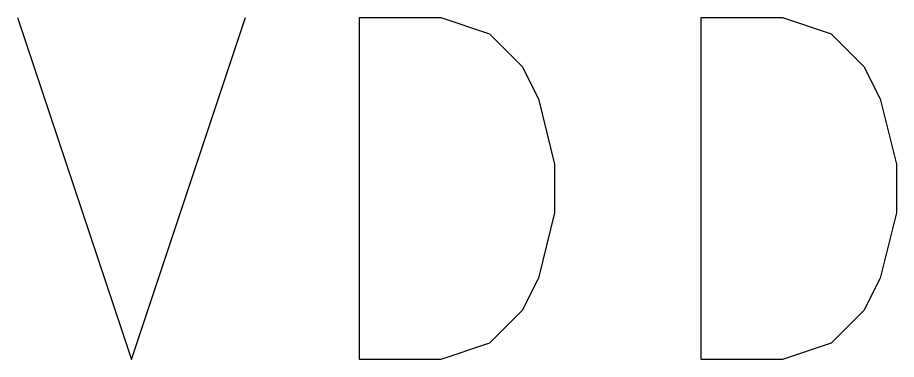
# Model space of a CAD drawing. Header units: millimetres. Extents: x 10 to 287, y -200 to -10.
# Drawn here: x 75.777 to 79.042, y -34.361 to -33.091 of the extents above; entities that cross this region are included whole.
import ezdxf

# ---------------------------------------------------------------- set-up
doc = ezdxf.new("R2010")
doc.units = ezdxf.units.MM
doc.layers.add('GREENSIXTYFIVE', color=129, linetype='CONTINUOUS')

msp = doc.modelspace()

# ---------------------------------------------------------------- linework, layer by layer
at = {"layer": 'GREENSIXTYFIVE', "linetype": 'CONTINUOUS'}
for p, q in [((75.7766, -33.0912), (76.1999, -34.3612)), ((75.7766, -33.0912), (76.1999, -34.3612)), ((76.1999, -34.3612), (76.6233, -33.0912)), ((76.1999, -34.3612), (76.6233, -33.0912)), ((77.0466, -34.3612), (77.0466, -33.0912)), ((77.0466, -33.0912), (77.349, -33.0912)), ((77.0466, -34.3612), (77.0466, -33.0912)), ((77.0466, -33.0912), (77.349, -33.0912)), ((77.349, -33.0912), (77.5304, -33.1517)), ((77.349, -33.0912), (77.5304, -33.1517)), ((78.3166, -34.3612), (78.3166, -33.0912)), ((78.3166, -33.0912), (78.619, -33.0912)), ((78.3166, -34.3612), (78.3166, -33.0912)), ((78.3166, -33.0912), (78.619, -33.0912)), ((78.619, -33.0912), (78.8004, -33.1517)), ((78.619, -33.0912), (78.8004, -33.1517)), ((77.5304, -33.1517), (77.6514, -33.2727)), ((77.5304, -33.1517), (77.6514, -33.2727)), ((78.8004, -33.1517), (78.9214, -33.2727)), ((78.8004, -33.1517), (78.9214, -33.2727)), ((77.6514, -33.2727), (77.7119, -33.3936)), ((77.6514, -33.2727), (77.7119, -33.3936)), ((78.9214, -33.2727), (78.9819, -33.3936)), ((78.9214, -33.2727), (78.9819, -33.3936)), ((77.7119, -33.3936), (77.7723, -33.6355)), ((77.7119, -33.3936), (77.7723, -33.6355)), ((78.9819, -33.3936), (79.0423, -33.6355)), ((78.9819, -33.3936), (79.0423, -33.6355)), ((77.7723, -33.6355), (77.7723, -33.8169)), ((77.7723, -33.6355), (77.7723, -33.8169)), ((79.0423, -33.6355), (79.0423, -33.8169)), ((79.0423, -33.6355), (79.0423, -33.8169)), ((77.7723, -33.8169), (77.7119, -34.0588)), ((77.7723, -33.8169), (77.7119, -34.0588)), ((79.0423, -33.8169), (78.9819, -34.0588)), ((79.0423, -33.8169), (78.9819, -34.0588)), ((77.7119, -34.0588), (77.6514, -34.1798)), ((77.7119, -34.0588), (77.6514, -34.1798)), ((78.9819, -34.0588), (78.9214, -34.1798)), ((78.9819, -34.0588), (78.9214, -34.1798)), ((77.6514, -34.1798), (77.5304, -34.3008)), ((77.6514, -34.1798), (77.5304, -34.3008)), ((78.9214, -34.1798), (78.8004, -34.3008)), ((78.9214, -34.1798), (78.8004, -34.3008)), ((77.5304, -34.3008), (77.349, -34.3612)), ((77.5304, -34.3008), (77.349, -34.3612)), ((78.8004, -34.3008), (78.619, -34.3612)), ((78.8004, -34.3008), (78.619, -34.3612)), ((77.349, -34.3612), (77.0466, -34.3612)), ((77.349, -34.3612), (77.0466, -34.3612)), ((78.619, -34.3612), (78.3166, -34.3612)), ((78.619, -34.3612), (78.3166, -34.3612))]:
    msp.add_line(p, q, dxfattribs=at)

doc.saveas('drawing.dxf')
